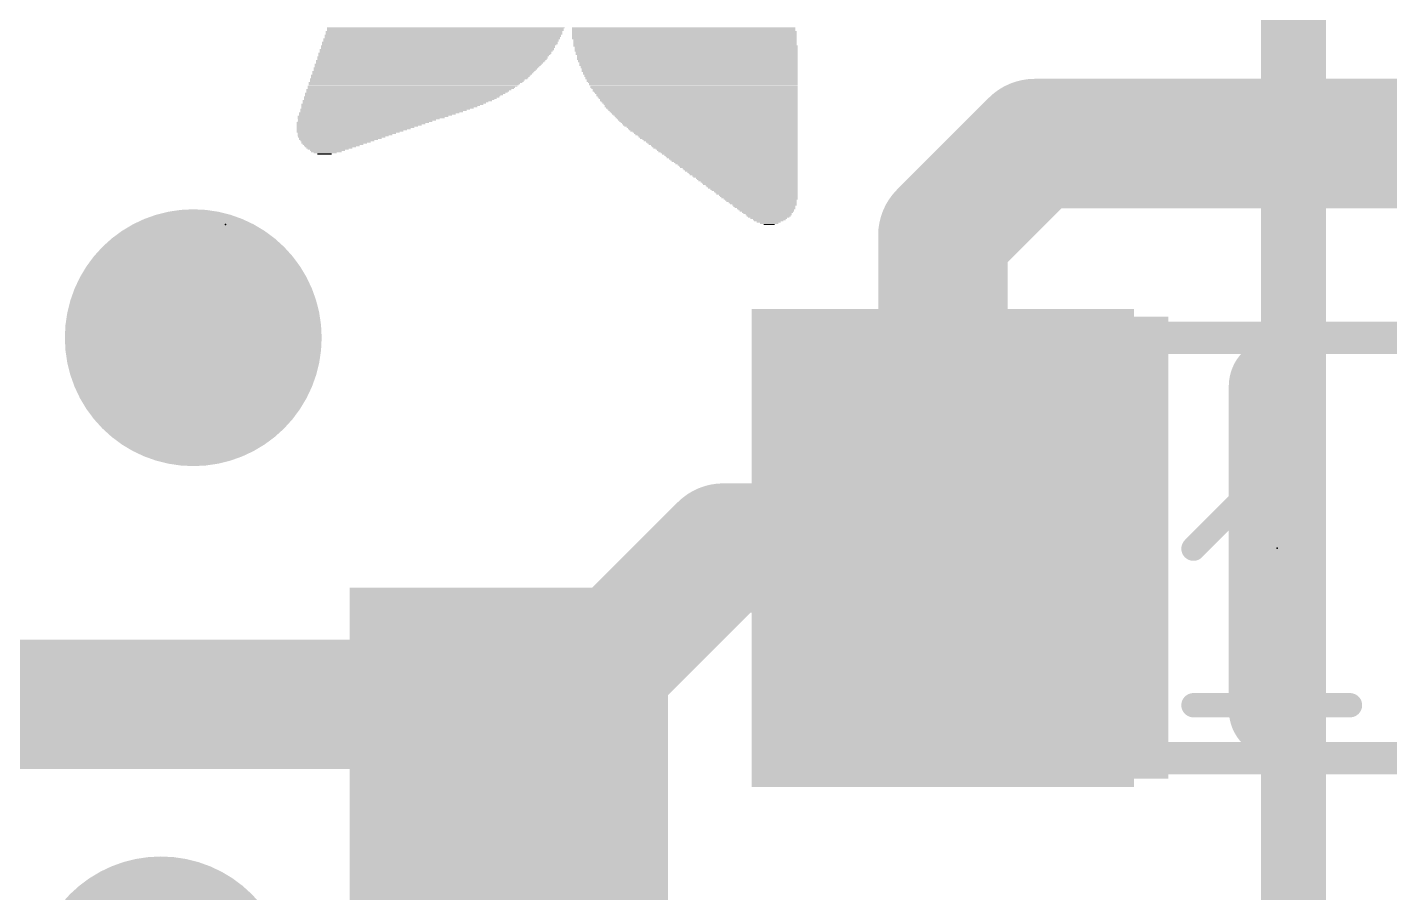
# Model space of a CAD drawing. Extents: x -0.8 to 51.2, y -0.4 to 23.4.
# Drawn here: x 20.205 to 24.483, y 11.872 to 14.589 of the extents above; entities that cross this region are included whole.
import ezdxf

# ---------------------------------------------------------------- set-up
doc = ezdxf.new("R2010")
doc.units = 0
for name, color, linetype in [('1', 12, 'CONTINUOUS'), ('16', 132, 'CONTINUOUS'), ('18', 110, 'CONTINUOUS'), ('21', 40, 'CONTINUOUS'), ('23', 40, 'CONTINUOUS'), ('27', 53, 'CONTINUOUS'), ('51', 253, 'CONTINUOUS')]:
    doc.layers.add(name, color=color, linetype=linetype)

# ---------------------------------------------------------------- blocks, each defined once
blk = doc.blocks.new('RECT')
blk.add_solid([(-0.5, -0.5), (0.5, -0.5), (-0.5, 0.5), (0.5, 0.5)])
blk = doc.blocks.new('ROUNDV')
at = {"const_width": 0.5}
blk.add_lwpolyline([(0, -0.25, 1), (0, 0.25, 1), (0, -0.25)], format="xyb", dxfattribs=at)

msp = doc.modelspace()

# ---------------------------------------------------------------- linework, layer by layer
at = {"layer": '1', "const_width": 0.4064}
for points in [[(23.08, 13.936), (23.368, 14.224)], [(23.368, 14.224), (24.7904, 14.224)], [(23.08, 12.954), (23.08, 13.936)], [(22.391, 12.954), (21.717, 12.28)], [(23.08, 12.954), (22.391, 12.954)], [(19.3664, 12.463), (21.534, 12.463)], [(21.534, 12.463), (21.717, 12.28)]]:
    msp.add_lwpolyline(points, dxfattribs=at)
at = {"layer": '1', "const_width": 0.2032}
for points in [[(23.368, 14.3256, 1), (23.368, 14.1224)], [(23.4398, 14.1522, 1), (23.2962, 14.2958)], [(23.1816, 13.936, 1), (22.9784, 13.936)], [(23.0082, 14.0078, 1), (23.1518, 13.8642)], [(22.391, 13.0556, 1), (22.391, 12.8524)], [(22.4628, 12.8822, 1), (22.3192, 13.0258)], [(23.08, 12.8524, 1), (23.08, 13.0556)], [(22.9784, 12.954, 1), (23.1816, 12.954)], [(21.6058, 12.5348, 1), (21.4622, 12.3912)], [(21.534, 12.3614, 1), (21.534, 12.5646)], [(21.6452, 12.3518, 1), (21.7888, 12.2082)], [(21.6452, 12.2082, 1), (21.7888, 12.3518)]]:
    msp.add_lwpolyline(points, format="xyb", dxfattribs=at)
at = {"layer": '16', "const_width": 0.2032}
for points in [[(24.1808, 14.3256), (24.1808, 14.8336)], [(24.1808, 14.3256), (24.1808, 7.2136)]]:
    msp.add_lwpolyline(points, dxfattribs=at)
at = {"layer": '16', "const_width": 0.1016}
for points in [[(24.2316, 14.3256, 1), (24.13, 14.3256)], [(24.13, 14.3256, 1), (24.2316, 14.3256)]]:
    msp.add_lwpolyline(points, format="xyb", dxfattribs=at)
at = {"layer": '21', "const_width": 0.3048}
msp.add_lwpolyline([(24.13, 13.462), (24.13, 12.446)], dxfattribs=at)
at = {"layer": '21', "const_width": 0.1524}
for points in [[(24.2062, 13.462, 1), (24.0538, 13.462)], [(24.0538, 12.446, 1), (24.2062, 12.446)]]:
    msp.add_lwpolyline(points, format="xyb", dxfattribs=at)
at = {"layer": '23'}
for p in [(20.828, 13.97), (24.13, 12.954)]:
    msp.add_point(p, dxfattribs=at)
at = {"layer": '27', "const_width": 0.0762}
for points in [[(22.7441, 13.0749), (22.867, 13.1977)], [(22.867, 13.1977), (23.1127, 13.1977)], [(23.1127, 13.1977), (23.2356, 13.0749)], [(23.8667, 12.952), (24.1125, 13.1977)], [(24.1125, 13.1977), (24.1125, 12.4605)], [(22.7441, 12.5834), (22.7441, 13.0749)], [(22.7441, 12.5834), (23.2356, 13.0749)], [(23.2356, 13.0749), (23.2356, 12.5834)], [(22.867, 12.4605), (22.7441, 12.5834)], [(23.2356, 12.5834), (23.1127, 12.4605)], [(23.4925, 12.4605), (23.4925, 12.5834)], [(23.4925, 12.5834), (23.6154, 12.5834)], [(23.6154, 12.5834), (23.6154, 12.4605)], [(23.1127, 12.4605), (22.867, 12.4605)], [(23.6154, 12.4605), (23.4925, 12.4605)], [(23.8667, 12.4605), (24.3582, 12.4605)], [(21.4021, 11.9449), (21.4021, 12.4364)], [(21.7707, 11.9449), (21.7707, 12.1906)], [(22.1393, 11.9449), (21.4021, 11.9449)]]:
    msp.add_lwpolyline(points, dxfattribs=at)
at = {"layer": '27', "const_width": 0.0381}
for points in [[(22.867, 13.2168, 1), (22.867, 13.1787)], [(22.8804, 13.1843, 1), (22.8535, 13.2112)], [(23.1262, 13.2112, 1), (23.0992, 13.1843)], [(23.1127, 13.1787, 1), (23.1127, 13.2168)], [(24.1315, 13.1977, 1), (24.0934, 13.1977)], [(24.1259, 13.1843, 1), (24.099, 13.2112)], [(22.7631, 13.0749, 1), (22.725, 13.0749)], [(22.7306, 13.0883, 1), (22.7576, 13.0614)], [(23.2546, 13.0749, 1), (23.2165, 13.0749)], [(23.2491, 13.0614, 1), (23.2221, 13.0883)], [(23.2221, 13.0614, 1), (23.2491, 13.0883)], [(23.8533, 12.9655, 1), (23.8802, 12.9385)], [(22.7576, 12.5968, 1), (22.7306, 12.5699)], [(23.2491, 12.5699, 1), (23.2221, 12.5968)], [(23.4925, 12.6024, 1), (23.4925, 12.5643)], [(23.5116, 12.5834, 1), (23.4735, 12.5834)], [(23.6344, 12.5834, 1), (23.5963, 12.5834)], [(23.6154, 12.5643, 1), (23.6154, 12.6024)], [(22.7306, 12.5968, 1), (22.7576, 12.5699)], [(22.725, 12.5834, 1), (22.7631, 12.5834)], [(23.2165, 12.5834, 1), (23.2546, 12.5834)], [(22.867, 12.4796, 1), (22.867, 12.4415)], [(22.8535, 12.447, 1), (22.8804, 12.474)], [(23.0992, 12.474, 1), (23.1262, 12.447)], [(23.1127, 12.4415, 1), (23.1127, 12.4796)], [(23.4925, 12.4796, 1), (23.4925, 12.4415)], [(23.6154, 12.4415, 1), (23.6154, 12.4796)], [(23.8667, 12.4796, 1), (23.8667, 12.4415)], [(24.3582, 12.4415, 1), (24.3582, 12.4796)], [(21.4211, 12.4364, 1), (21.383, 12.4364)], [(23.4735, 12.4605, 1), (23.5116, 12.4605)], [(23.5963, 12.4605, 1), (23.6344, 12.4605)], [(24.0934, 12.4605, 1), (24.1315, 12.4605)], [(21.7897, 12.1906, 1), (21.7516, 12.1906)], [(21.4021, 11.9639, 1), (21.4021, 11.9258)], [(22.1393, 11.9258, 1), (22.1393, 11.9639)], [(21.383, 11.9449, 1), (21.4211, 11.9449)], [(21.7516, 11.9449, 1), (21.7897, 11.9449)]]:
    msp.add_lwpolyline(points, format="xyb", dxfattribs=at)
at = {"layer": '51', "const_width": 0.1016}
for points in [[(23.749, 13.614), (24.511, 13.614)], [(23.774, 12.294), (24.511, 12.294)]]:
    msp.add_lwpolyline(points, dxfattribs=at)
at = {"layer": '51', "const_width": 0.0508}
for points in [[(23.749, 13.6394, 1), (23.749, 13.5886)], [(23.774, 12.3194, 1), (23.774, 12.2686)]]:
    msp.add_lwpolyline(points, format="xyb", dxfattribs=at)

# ---------------------------------------------------------------- block references
at = {"layer": '1', "xscale": 1.2, "yscale": 1.5}
msp.add_blockref('RECT', (23.08, 12.954), dxfattribs=at)
at = {"layer": '1', "xscale": 1.1, "rotation": 270}
msp.add_blockref('RECT', (21.717, 12.28), dxfattribs=at)
at = {"layer": '18', "xscale": 0.8064, "yscale": 0.8064}
for p in [(20.7264, 13.6144), (20.7264, 13.6144), (20.6248, 11.5824), (20.6248, 11.5824)]:
    msp.add_blockref('ROUNDV', p, dxfattribs=at)
at = {"layer": '21'}
for p, xscale, yscale in [((21.5195, 14.5872), 0.7468, 0.0038), ((22.2663, 14.5872), 0.701, 0.0038), ((21.5062, 14.5529), 0.743, 0.0038), ((21.5043, 14.5491), 0.7391, 0.0038), ((21.5043, 14.5453), 0.7391, 0.0038), ((21.51, 14.5644), 0.743, 0.0038), ((21.51, 14.5606), 0.743, 0.0039), ((21.5081, 14.5567), 0.7392, 0.0038), ((21.5138, 14.5758), 0.743, 0.0038), ((21.5138, 14.572), 0.743, 0.0038), ((21.5138, 14.5682), 0.743, 0.0038), ((21.5176, 14.5834), 0.743, 0.0038), ((21.5176, 14.5796), 0.743, 0.0038), ((22.2663, 14.5834), 0.701, 0.0038), ((22.2663, 14.5796), 0.701, 0.0038), ((22.2682, 14.5758), 0.7048, 0.0038), ((22.2682, 14.572), 0.7048, 0.0038), ((22.2682, 14.5682), 0.7048, 0.0038), ((22.2682, 14.5644), 0.7048, 0.0038), ((22.2682, 14.5606), 0.7048, 0.0039), ((22.2682, 14.5567), 0.7048, 0.0038), ((22.2682, 14.5529), 0.7048, 0.0038), ((22.2701, 14.5491), 0.701, 0.0038), ((22.2701, 14.5453), 0.701, 0.0038), ((21.4853, 14.5072), 0.7315, 0.0038), ((21.4834, 14.5034), 0.7277, 0.0038), ((21.491, 14.5186), 0.7353, 0.0038), ((21.4871, 14.511), 0.7277, 0.0038), ((21.4891, 14.5148), 0.7315, 0.0038), ((21.4947, 14.5301), 0.7353, 0.0038), ((21.4947, 14.5263), 0.7353, 0.0038), ((21.4929, 14.5225), 0.7315, 0.0039), ((21.5005, 14.5415), 0.7391, 0.0038), ((21.5005, 14.5377), 0.7391, 0.0038), ((21.4986, 14.5339), 0.7353, 0.0038), ((22.2701, 14.5415), 0.701, 0.0038), ((22.2701, 14.5377), 0.701, 0.0038), ((22.2701, 14.5339), 0.701, 0.0038), ((22.272, 14.5301), 0.7048, 0.0038), ((22.2739, 14.5263), 0.701, 0.0038), ((22.2739, 14.5225), 0.701, 0.0039), ((22.2739, 14.5186), 0.701, 0.0038), ((22.2739, 14.5148), 0.701, 0.0038), ((22.2758, 14.511), 0.6972, 0.0038), ((22.2758, 14.5072), 0.6972, 0.0038), ((22.2758, 14.5034), 0.6972, 0.0038), ((21.4566, 14.4615), 0.7049, 0.0038), ((21.4548, 14.4577), 0.7011, 0.0038), ((21.4642, 14.4729), 0.7125, 0.0038), ((21.4624, 14.4691), 0.7087, 0.0038), ((21.4605, 14.4653), 0.7049, 0.0038), ((21.4718, 14.4844), 0.7201, 0.0039), ((21.47, 14.4805), 0.7163, 0.0038), ((21.4681, 14.4767), 0.7125, 0.0038), ((21.4777, 14.4958), 0.7239, 0.0038), ((21.4777, 14.492), 0.7239, 0.0038), ((21.4757, 14.4882), 0.72, 0.0038), ((21.4815, 14.4996), 0.7239, 0.0038), ((22.2777, 14.4996), 0.6934, 0.0038), ((22.2777, 14.4958), 0.6934, 0.0038), ((22.2777, 14.492), 0.6934, 0.0038), ((22.2777, 14.4882), 0.6934, 0.0038), ((22.2796, 14.4844), 0.6896, 0.0039), ((22.2796, 14.4805), 0.6896, 0.0038), ((22.2815, 14.4767), 0.6858, 0.0038), ((22.2815, 14.4729), 0.6858, 0.0038), ((22.2815, 14.4691), 0.6858, 0.0038), ((22.2834, 14.4653), 0.682, 0.0038), ((22.2834, 14.4615), 0.682, 0.0038), ((22.2853, 14.4577), 0.6782, 0.0038), ((21.4243, 14.4158), 0.6705, 0.0038), ((21.4338, 14.4272), 0.682, 0.0038), ((21.43, 14.4234), 0.6744, 0.0038), ((21.4281, 14.4196), 0.6706, 0.0038), ((21.4414, 14.4386), 0.6896, 0.0038), ((21.4395, 14.4348), 0.6858, 0.0038), ((21.4376, 14.431), 0.682, 0.0038), ((21.449, 14.4501), 0.6972, 0.0038), ((21.4471, 14.4463), 0.6934, 0.0039), ((21.4452, 14.4424), 0.6896, 0.0038), ((21.4529, 14.4539), 0.6973, 0.0038), ((22.2853, 14.4539), 0.6782, 0.0038), ((22.2853, 14.4501), 0.6782, 0.0038), ((22.2872, 14.4463), 0.6744, 0.0039), ((22.2872, 14.4424), 0.6744, 0.0038), ((22.2891, 14.4386), 0.6705, 0.0038), ((22.2891, 14.4348), 0.6705, 0.0038), ((22.2911, 14.431), 0.6667, 0.0038), ((22.2911, 14.4272), 0.6667, 0.0038), ((22.293, 14.4234), 0.6629, 0.0038), ((22.293, 14.4196), 0.6629, 0.0038), ((22.2949, 14.4158), 0.6591, 0.0038), ((21.3919, 14.3815), 0.6286, 0.0038), ((21.3881, 14.3777), 0.621, 0.0038), ((21.3843, 14.3739), 0.6134, 0.0038), ((21.4033, 14.3929), 0.6439, 0.0038), ((21.3995, 14.3891), 0.6362, 0.0038), ((21.3976, 14.3853), 0.6324, 0.0038), ((21.4148, 14.4043), 0.6591, 0.0038), ((21.4109, 14.4005), 0.6515, 0.0038), ((21.4091, 14.3967), 0.6477, 0.0038), ((21.4185, 14.4082), 0.6591, 0.0039), ((21.4205, 14.412), 0.6629, 0.0038), ((22.2967, 14.412), 0.6553, 0.0038), ((22.2967, 14.4082), 0.6553, 0.0039), ((22.2987, 14.4043), 0.6515, 0.0038), ((22.2987, 14.4005), 0.6515, 0.0038), ((22.3006, 14.3967), 0.6477, 0.0038), ((22.3025, 14.3929), 0.6439, 0.0038), ((22.3025, 14.3891), 0.6439, 0.0038), ((22.3043, 14.3853), 0.6401, 0.0038), ((22.3063, 14.3815), 0.6363, 0.0038), ((22.3082, 14.3777), 0.6324, 0.0038), ((22.3082, 14.3739), 0.6324, 0.0038), ((21.329, 14.332), 0.5334, 0.0039), ((21.3423, 14.3396), 0.5525, 0.0038), ((21.3366, 14.3358), 0.541, 0.0038), ((21.3519, 14.3472), 0.5715, 0.0038), ((21.3462, 14.3434), 0.5601, 0.0038), ((21.3671, 14.3586), 0.5944, 0.0038), ((21.3614, 14.3548), 0.583, 0.0038), ((21.3575, 14.351), 0.5753, 0.0038), ((21.3804, 14.3701), 0.6135, 0.0039), ((21.3766, 14.3662), 0.6058, 0.0038), ((21.3728, 14.3624), 0.5982, 0.0038), ((22.3101, 14.3701), 0.6286, 0.0039), ((22.312, 14.3662), 0.6248, 0.0038), ((22.3139, 14.3624), 0.621, 0.0038), ((22.3139, 14.3586), 0.621, 0.0038), ((22.3158, 14.3548), 0.6172, 0.0038), ((22.3177, 14.351), 0.6134, 0.0038), ((22.3196, 14.3472), 0.6096, 0.0038), ((22.3215, 14.3434), 0.6058, 0.0038), ((22.3215, 14.3396), 0.6058, 0.0038), ((22.3234, 14.3358), 0.602, 0.0038), ((22.3253, 14.332), 0.5982, 0.0039), ((21.2585, 14.29), 0.4153, 0.0038), ((21.2528, 14.2862), 0.4038, 0.0038), ((21.2909, 14.3091), 0.4724, 0.0038), ((21.2852, 14.3053), 0.461, 0.0038), ((21.2776, 14.3015), 0.4458, 0.0038), ((21.2719, 14.2977), 0.4343, 0.0038), ((21.2661, 14.2939), 0.4229, 0.0039), ((21.3042, 14.3167), 0.4915, 0.0038), ((21.31, 14.3205), 0.5029, 0.0038), ((21.2986, 14.3129), 0.4801, 0.0038), ((21.3233, 14.3281), 0.522, 0.0038), ((21.3176, 14.3243), 0.5106, 0.0038), ((22.3272, 14.3281), 0.5943, 0.0038), ((22.3292, 14.3243), 0.5905, 0.0038), ((22.3311, 14.3205), 0.5867, 0.0038), ((22.333, 14.3167), 0.5829, 0.0038), ((22.3348, 14.3129), 0.5791, 0.0038), ((22.3368, 14.3091), 0.5753, 0.0038), ((22.3387, 14.3053), 0.5715, 0.0038), ((22.3406, 14.3015), 0.5677, 0.0038), ((22.3424, 14.2977), 0.5639, 0.0038), ((22.3444, 14.2939), 0.5601, 0.0039), ((22.3463, 14.29), 0.5562, 0.0038), ((22.3482, 14.2862), 0.5524, 0.0038), ((21.2471, 14.2824), 0.3924, 0.0038), ((21.2414, 14.2786), 0.381, 0.0038), ((21.2357, 14.2748), 0.3696, 0.0038), ((21.2128, 14.2596), 0.3238, 0.0038), ((21.23, 14.271), 0.3581, 0.0038), ((21.2243, 14.2672), 0.3467, 0.0038), ((21.2186, 14.2634), 0.3353, 0.0038), ((21.209, 14.2558), 0.3086, 0.0039), ((21.2033, 14.2519), 0.2972, 0.0038), ((21.1975, 14.2481), 0.2857, 0.0038), ((21.1919, 14.2443), 0.2743, 0.0038), ((22.3501, 14.2824), 0.5486, 0.0038), ((22.352, 14.2786), 0.5448, 0.0038), ((22.3558, 14.2748), 0.5372, 0.0038), ((22.3577, 14.271), 0.5334, 0.0038), ((22.3596, 14.2672), 0.5296, 0.0038), ((22.3615, 14.2634), 0.5258, 0.0038), ((22.3653, 14.2596), 0.5181, 0.0038), ((22.3673, 14.2558), 0.5143, 0.0039), ((22.3692, 14.2519), 0.5105, 0.0038), ((22.3729, 14.2481), 0.5029, 0.0038), ((22.3749, 14.2443), 0.4991, 0.0038), ((21.1823, 14.2367), 0.2477, 0.0038), ((21.1881, 14.2405), 0.2591, 0.0038), ((21.1785, 14.2329), 0.2324, 0.0038), ((21.1747, 14.2291), 0.2172, 0.0038), ((21.169, 14.2253), 0.2058, 0.0038), ((21.1652, 14.2215), 0.1905, 0.0038), ((21.1614, 14.2177), 0.1753, 0.0039), ((21.1576, 14.2138), 0.16, 0.0038), ((21.1538, 14.21), 0.1447, 0.0038), ((21.15, 14.2062), 0.1295, 0.0038), ((21.1481, 14.2024), 0.1105, 0.0038), ((22.3768, 14.2405), 0.4953, 0.0038), ((22.3805, 14.2367), 0.4877, 0.0038), ((22.3825, 14.2329), 0.4839, 0.0038), ((22.3863, 14.2291), 0.4762, 0.0038), ((22.3882, 14.2253), 0.4724, 0.0038), ((22.3901, 14.2215), 0.4686, 0.0038), ((22.3939, 14.2177), 0.461, 0.0039), ((22.3958, 14.2138), 0.4572, 0.0038), ((22.3977, 14.21), 0.4534, 0.0038), ((22.4015, 14.2062), 0.4458, 0.0038), ((22.4034, 14.2024), 0.4419, 0.0038), ((21.1442, 14.1986), 0.0953, 0.0038), ((21.1404, 14.1948), 0.0724, 0.0038), ((21.1386, 14.191), 0.0457, 0.0038), ((22.4054, 14.1986), 0.4381, 0.0038), ((22.4092, 14.1948), 0.4305, 0.0038), ((22.411, 14.191), 0.4267, 0.0038), ((22.4149, 14.1872), 0.4191, 0.0038), ((22.4168, 14.1834), 0.4153, 0.0038), ((22.4186, 14.1796), 0.4115, 0.0039), ((22.4225, 14.1757), 0.4038, 0.0038), ((22.4244, 14.1719), 0.4, 0.0038), ((22.4263, 14.1681), 0.3962, 0.0038), ((22.4301, 14.1643), 0.3886, 0.0038), ((22.432, 14.1605), 0.3848, 0.0038), ((22.4358, 14.1567), 0.3772, 0.0038), ((22.4377, 14.1529), 0.3734, 0.0038), ((22.4396, 14.1491), 0.3696, 0.0038), ((22.4435, 14.1453), 0.3619, 0.0038), ((22.4454, 14.1415), 0.3581, 0.0039), ((22.4473, 14.1376), 0.3543, 0.0038), ((22.4511, 14.1338), 0.3467, 0.0038), ((22.453, 14.13), 0.3429, 0.0038), ((22.4549, 14.1262), 0.3391, 0.0038), ((22.4587, 14.1224), 0.3315, 0.0038), ((22.4606, 14.1186), 0.3276, 0.0038), ((22.4644, 14.1148), 0.32, 0.0038), ((22.4663, 14.111), 0.3162, 0.0038), ((22.4682, 14.1072), 0.3124, 0.0038), ((22.472, 14.1034), 0.3048, 0.0039), ((22.4739, 14.0995), 0.301, 0.0038), ((22.4758, 14.0957), 0.2972, 0.0038), ((22.4796, 14.0919), 0.2895, 0.0038), ((22.4816, 14.0881), 0.2857, 0.0038), ((22.4835, 14.0843), 0.2819, 0.0038), ((22.4872, 14.0805), 0.2743, 0.0038), ((22.4892, 14.0767), 0.2705, 0.0038), ((22.493, 14.0729), 0.2629, 0.0038), ((22.4948, 14.0691), 0.2591, 0.0038), ((22.4968, 14.0653), 0.2553, 0.0039), ((22.5006, 14.0614), 0.2476, 0.0038), ((22.5025, 14.0576), 0.2438, 0.0038), ((22.5044, 14.0538), 0.24, 0.0038), ((22.5082, 14.05), 0.2324, 0.0038), ((22.5082, 14.0462), 0.2248, 0.0038), ((22.5101, 14.0424), 0.221, 0.0038), ((22.5139, 14.0386), 0.2134, 0.0038), ((22.5159, 14.0348), 0.2095, 0.0038), ((22.5197, 14.031), 0.2019, 0.0038), ((22.5197, 14.0272), 0.1943, 0.0039), ((22.5216, 14.0233), 0.1905, 0.0038), ((22.5253, 14.0195), 0.1829, 0.0038), ((22.5253, 14.0157), 0.1753, 0.0038), ((22.5273, 14.0119), 0.1715, 0.0038), ((22.5292, 14.0081), 0.16, 0.0038), ((22.5292, 14.0043), 0.1524, 0.0038), ((22.533, 14.0005), 0.1448, 0.0038), ((22.533, 13.9967), 0.1372, 0.0038), ((22.5329, 13.9929), 0.1295, 0.0038), ((22.5329, 13.9891), 0.1143, 0.0039), ((22.5349, 13.9852), 0.1029, 0.0038), ((22.533, 13.9814), 0.0914, 0.0038), ((22.533, 13.9776), 0.0762, 0.0038), ((22.5349, 13.9738), 0.0572, 0.0038), ((22.5349, 13.97), 0.0343, 0.0038)]:
    msp.add_blockref('RECT', p, dxfattribs=dict(at, xscale=xscale, yscale=yscale))
at = {"layer": '51', "xscale": 0.7501, "yscale": 1.4501}
msp.add_blockref('RECT', (23.4129, 12.9552), dxfattribs=at)
at = {"layer": '51', "xscale": 0.5001, "yscale": 0.95, "rotation": 270}
msp.add_blockref('RECT', (21.7221, 12.0182), dxfattribs=at)

doc.saveas('drawing.dxf')
